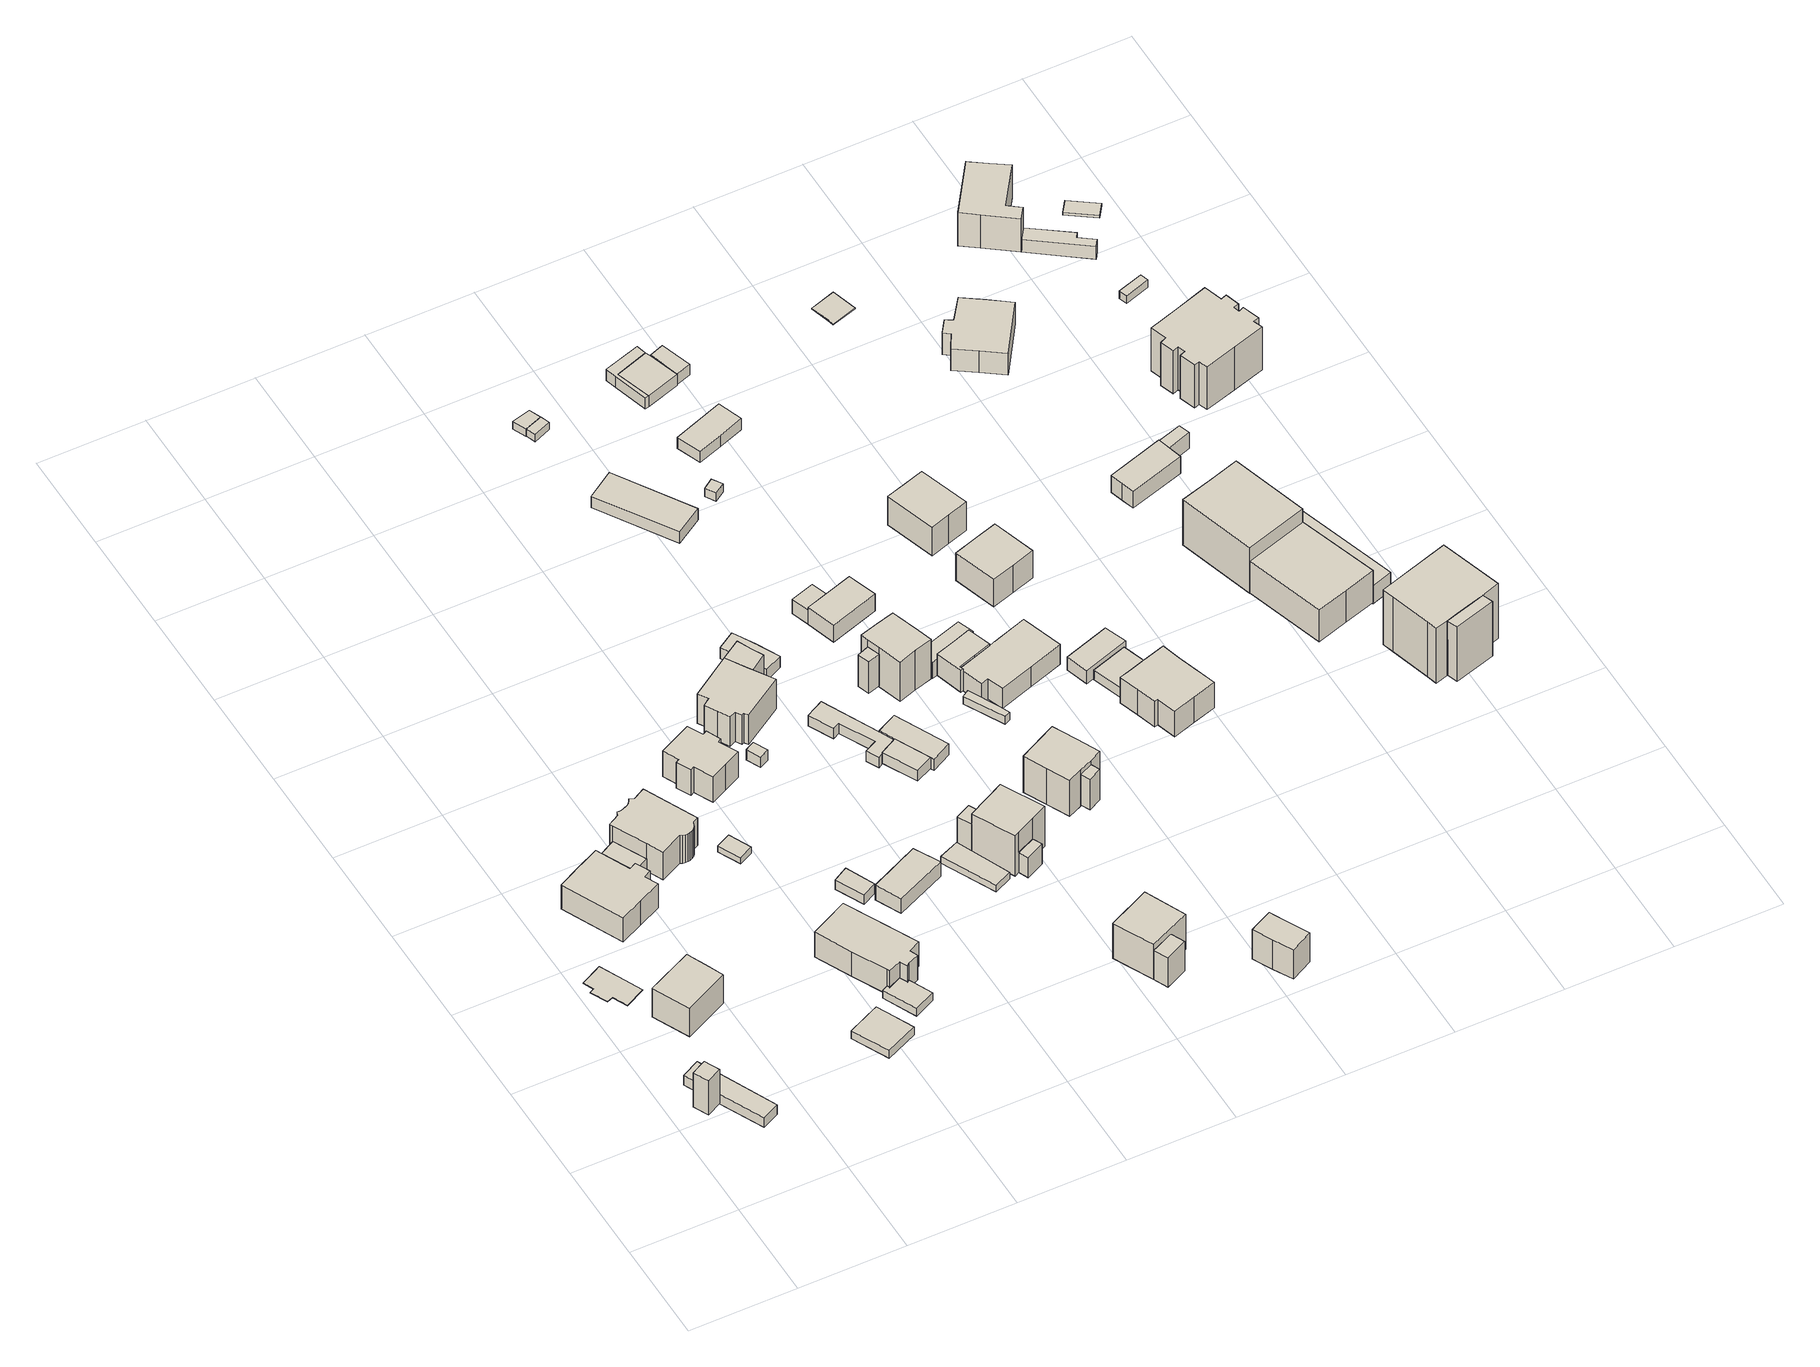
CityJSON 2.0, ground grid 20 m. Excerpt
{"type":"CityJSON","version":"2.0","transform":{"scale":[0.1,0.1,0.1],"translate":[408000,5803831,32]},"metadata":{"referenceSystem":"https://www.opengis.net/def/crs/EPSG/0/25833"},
"CityObjects":{
"building1":{"type":"Building","attributes":{"Gemeindeschluessel":"11000009","BezugspunktDach":"2200","function":"31001_2000","measuredHeight":8.57,"storeysAboveGround":1},"address":[{"country":"Germany","locality":"Berlin","thoroughfareNumber":"1 (6)","thoroughfareName":"Beutenweg"}],"geometry":[{"type":"Solid","lod":"1","boundaries":[[[[0,1,2,3,4]],[[5,6,7,8,9]],[[5,9,4,3]],[[6,5,3,2]],[[7,6,2,1]],[[8,7,1,0]],[[9,8,0,4]]]]}]},
"building2":{"type":"Building","attributes":{"Gemeindeschluessel":"11000009","BezugspunktDach":"2200","function":"31001_2000","measuredHeight":2.19,"storeysAboveGround":1},"address":[{"country":"Germany","locality":"Berlin","thoroughfareNumber":"5 (2)","thoroughfareName":"Beutenweg"}],"geometry":[{"type":"Solid","lod":"1","boundaries":[[[[10,11,12,13,14,15]],[[16,17,18,19,20,21]],[[16,21,15,14]],[[17,16,14,13]],[[18,17,13,12]],[[19,18,12,11]],[[20,19,11,10]],[[21,20,10,15]]]]}]},
"building3":{"type":"Building","attributes":{"Gemeindeschluessel":"11000009","BezugspunktDach":"2200","function":"31001_1010","measuredHeight":0.137,"storeysAboveGround":1},"address":[{"country":"Germany","locality":"Berlin","thoroughfareNumber":"8","thoroughfareName":"Imkerweg"}],"geometry":[{"type":"Solid","lod":"1","boundaries":[[[[22,23,24,25,26,27,28,29]],[[30,31,32,33,34,35,36,37]],[[30,37,29,28]],[[31,30,28,27]],[[32,31,27,26]],[[33,32,26,25]],[[34,33,25,24]],[[35,34,24,23]],[[36,35,23,22]],[[37,36,22,29]]]]}]},
"building4":{"type":"Building","attributes":{"Gemeindeschluessel":"11000009","BezugspunktDach":"2200","function":"31001_1010","measuredHeight":8.34,"storeysAboveGround":2},"address":[{"country":"Germany","locality":"Berlin","thoroughfareNumber":"5","thoroughfareName":"Beutenweg"}],"geometry":[{"type":"Solid","lod":"1","boundaries":[[[[38,39,40,41,42]],[[43,44,45,46,47]],[[43,47,42,41]],[[44,43,41,40]],[[45,44,40,39]],[[46,45,39,38]],[[47,46,38,42]]]]}]},
"building5":{"type":"Building","attributes":{"Gemeindeschluessel":"11000009","BezugspunktDach":"2200","function":"31001_1010","measuredHeight":8.56,"storeysAboveGround":1},"address":[{"country":"Germany","locality":"Berlin","thoroughfareNumber":"10","thoroughfareName":"Imkerweg"}],"geometry":[{"type":"Solid","lod":"1","boundaries":[[[[48,49,50,51,52,53,54,55,56,57]],[[58,59,60,61,62,63,64,65,66,67]],[[58,67,57,56]],[[59,58,56,55]],[[60,59,55,54]],[[61,60,54,53]],[[62,61,53,52]],[[63,62,52,51]],[[64,63,51,50]],[[65,64,50,49]],[[66,65,49,48]],[[67,66,48,57]]]]}]},
"building6":{"type":"Building","attributes":{"Gemeindeschluessel":"11000009","BezugspunktDach":"2200","function":"31001_2463","measuredHeight":3.45,"storeysAboveGround":1},"address":[{"country":"Germany","locality":"Berlin","thoroughfareNumber":"12 (1)","thoroughfareName":"Imkerweg"}],"geometry":[{"type":"Solid","lod":"1","boundaries":[[[[68,69,70,71]],[[72,73,74,75]],[[72,75,71,70]],[[73,72,70,69]],[[74,73,69,68]],[[75,74,68,71]]]]}]},
"building7":{"type":"Building","attributes":{"Gemeindeschluessel":"11000009","BezugspunktDach":"2200","function":"31001_2000","measuredHeight":1.8,"storeysAboveGround":1},"address":[{"country":"Germany","locality":"Berlin","thoroughfareNumber":"7","thoroughfareName":"Beutenweg"}],"geometry":[{"type":"Solid","lod":"1","boundaries":[[[[76,77,78,79]],[[80,81,82,83]],[[80,83,79,78]],[[81,80,78,77]],[[82,81,77,76]],[[83,82,76,79]]]]}]},
"building8":{"type":"Building","attributes":{"Gemeindeschluessel":"11000009","BezugspunktDach":"2200","function":"31001_1010","measuredHeight":6.4,"storeysAboveGround":1},"address":[{"country":"Germany","locality":"Berlin","thoroughfareNumber":"12","thoroughfareName":"Imkerweg"}],"geometry":[{"type":"Solid","lod":"1","boundaries":[[[[84,85,86,87,88,89,90,91,92,93,94,95,96,97,98,99,100,101,102,103,104,105,106,107,108,109]],[[110,111,112,113,114,115,116,117,118,119,120,121,122,123,124,125,126,127,128,129,130,131,132,133,134,135]],[[110,135,109,108]],[[111,110,108,107]],[[112,111,107,106]],[[113,112,106,105]],[[114,113,105,104]],[[115,114,104,103]],[[116,115,103,102]],[[117,116,102,101]],[[118,117,101,100]],[[119,118,100,99]],[[120,119,99,98]],[[121,120,98,97]],[[122,121,97,96]],[[123,122,96,95]],[[124,123,95,94]],[[125,124,94,93]],[[126,125,93,92]],[[127,126,92,91]],[[128,127,91,90]],[[129,128,90,89]],[[130,129,89,88]],[[131,130,88,87]],[[132,131,87,86]],[[133,132,86,85]],[[134,133,85,84]],[[135,134,84,109]]]]}]},
"building9":{"type":"Building","attributes":{"Gemeindeschluessel":"11000009","BezugspunktDach":"2200","function":"31001_2000","measuredHeight":1.79,"storeysAboveGround":1},"address":[{"country":"Germany","locality":"Berlin","thoroughfareNumber":"9 (1)","thoroughfareName":"Beutenweg"}],"geometry":[{"type":"Solid","lod":"1","boundaries":[[[[136,137,138,139,140,141,142,143]],[[144,145,146,147,148,149,150,151]],[[144,151,143,142]],[[145,144,142,141]],[[146,145,141,140]],[[147,146,140,139]],[[148,147,139,138]],[[149,148,138,137]],[[150,149,137,136]],[[151,150,136,143]]]]}]},
"building10":{"type":"Building","attributes":{"Gemeindeschluessel":"11000009","BezugspunktDach":"2200","function":"31001_1010","measuredHeight":6.79,"storeysAboveGround":2},"address":[{"country":"Germany","locality":"Berlin","thoroughfareNumber":"9","thoroughfareName":"Beutenweg"}],"geometry":[{"type":"Solid","lod":"1","boundaries":[[[[152,153,154,155,156,157,158,159,160,161,162,163]],[[164,165,166,167,168,169,170,171,172,173,174,175]],[[164,175,163,162]],[[165,164,162,161]],[[166,165,161,160]],[[167,166,160,159]],[[168,167,159,158]],[[169,168,158,157]],[[170,169,157,156]],[[171,170,156,155]],[[172,171,155,154]],[[173,172,154,153]],[[174,173,153,152]],[[175,174,152,163]]]]}]},
"building11":{"type":"Building","attributes":{"Gemeindeschluessel":"11000009","BezugspunktDach":"2200","function":"31001_2000","measuredHeight":1.43,"storeysAboveGround":1},"address":[{"country":"Germany","locality":"Berlin","thoroughfareNumber":"12 (2)","thoroughfareName":"Imkerweg"}],"geometry":[{"type":"Solid","lod":"1","boundaries":[[[[176,177,178,179]],[[180,181,182,183]],[[180,183,179,178]],[[181,180,178,177]],[[182,181,177,176]],[[183,182,176,179]]]]}]},
"building12":{"type":"Building","attributes":{"Gemeindeschluessel":"11000009","BezugspunktDach":"2200","function":"31001_2000","measuredHeight":2.16,"storeysAboveGround":1},"address":[{"country":"Germany","locality":"Berlin","thoroughfareNumber":"11 (1)","thoroughfareName":"Beutenweg"}],"geometry":[{"type":"Solid","lod":"1","boundaries":[[[[184,185,186,187]],[[188,189,190,191]],[[188,191,187,186]],[[189,188,186,185]],[[190,189,185,184]],[[191,190,184,187]]]]}]},
"building13":{"type":"Building","attributes":{"Gemeindeschluessel":"11000009","BezugspunktDach":"2200","function":"31001_1010","measuredHeight":7.86,"storeysAboveGround":1},"address":[{"country":"Germany","locality":"Berlin","thoroughfareNumber":"14","thoroughfareName":"Imkerweg"}],"geometry":[{"type":"Solid","lod":"1","boundaries":[[[[192,193,194,195,196,197,198,199,200,201,202,203,204,205]],[[206,207,208,209,210,211,212,213,214,215,216,217,218,219]],[[206,219,205,204]],[[207,206,204,203]],[[208,207,203,202]],[[209,208,202,201]],[[210,209,201,200]],[[211,210,200,199]],[[212,211,199,198]],[[213,212,198,197]],[[214,213,197,196]],[[215,214,196,195]],[[216,215,195,194]],[[217,216,194,193]],[[218,217,193,192]],[[219,218,192,205]]]]}]},
"building14":{"type":"Building","attributes":{"Gemeindeschluessel":"11000009","BezugspunktDach":"2200","function":"31001_1010","measuredHeight":3.83,"storeysAboveGround":1},"address":[{"country":"Germany","locality":"Berlin","thoroughfareNumber":"11","thoroughfareName":"Beutenweg"}],"geometry":[{"type":"Solid","lod":"1","boundaries":[[[[220,221,222,223]],[[224,225,226,227]],[[224,227,223,222]],[[225,224,222,221]],[[226,225,221,220]],[[227,226,220,223]]]]}]},
"building15":{"type":"Building","attributes":{"Gemeindeschluessel":"11000009","BezugspunktDach":"2200","function":"31001_2000","measuredHeight":2.45,"storeysAboveGround":1},"address":[{"country":"Germany","locality":"Berlin","thoroughfareNumber":"16 (2)","thoroughfareName":"Imkerweg"}],"geometry":[{"type":"Solid","lod":"1","boundaries":[[[[228,229,230,231]],[[232,233,234,235]],[[232,235,231,230]],[[233,232,230,229]],[[234,233,229,228]],[[235,234,228,231]]]]}]},
"building16":{"type":"Building","attributes":{"Gemeindeschluessel":"11000009","BezugspunktDach":"2200","function":"31001_1010","measuredHeight":8.6,"storeysAboveGround":2},"address":[{"country":"Germany","locality":"Berlin","thoroughfareNumber":"16","thoroughfareName":"Imkerweg"}],"geometry":[{"type":"Solid","lod":"1","boundaries":[[[[236,237,238,239,240,241,242,243,244,245,246,247,248]],[[249,250,251,252,253,254,255,256,257,258,259,260,261]],[[249,261,248,247]],[[250,249,247,246]],[[251,250,246,245]],[[252,251,245,244]],[[253,252,244,243]],[[254,253,243,242]],[[255,254,242,241]],[[256,255,241,240]],[[257,256,240,239]],[[258,257,239,238]],[[259,258,238,237]],[[260,259,237,236]],[[261,260,236,248]]]]}]},
"building17":{"type":"Building","attributes":{"Gemeindeschluessel":"11000009","BezugspunktDach":"2200","function":"31001_2000","measuredHeight":1.46,"storeysAboveGround":1},"address":[{"country":"Germany","locality":"Berlin","thoroughfareNumber":"13 (2)","thoroughfareName":"Beutenweg"}],"geometry":[{"type":"Solid","lod":"1","boundaries":[[[[262,263,264,265]],[[266,267,268,269]],[[266,269,265,264]],[[267,266,264,263]],[[268,267,263,262]],[[269,268,262,265]]]]}]},
"building18":{"type":"Building","attributes":{"Gemeindeschluessel":"11000009","BezugspunktDach":"2200","function":"31001_2000","measuredHeight":8.51,"storeysAboveGround":1},"address":[{"country":"Germany","locality":"Berlin","thoroughfareNumber":"16 (1)","thoroughfareName":"Imkerweg"}],"geometry":[{"type":"Solid","lod":"1","boundaries":[[[[243,270,271,272,245]],[[273,274,275,276,277]],[[273,277,245,272]],[[274,273,272,271]],[[275,274,271,270]],[[276,275,270,243]],[[277,276,243,245]]]]}]},
"building19":{"type":"Building","attributes":{"Gemeindeschluessel":"11000009","function":"31001_1010"},"address":[{"country":"Germany","locality":"Berlin","thoroughfareNumber":"12","thoroughfareName":"Beutenweg"}],"children":["building19-1","building19-2"]},
"building19-1":{"type":"BuildingPart","attributes":{"BezugspunktDach":"2200","measuredHeight":9.37,"storeysAboveGround":2},"parents":["building19"],"geometry":[{"type":"MultiSurface","lod":"1","boundaries":[[[278,279,280,281]],[[282,283,284,285]],[[282,285,281,280]],[[283,282,280,279]],[[286,287,288,284,283,279,278]],[[285,284,278,281]],[[289,284,288,287,286]]]}]},
"building19-2":{"type":"BuildingPart","attributes":{"BezugspunktDach":"2200","measuredHeight":6.86,"storeysAboveGround":2},"parents":["building19"],"geometry":[{"type":"Solid","lod":"1","boundaries":[[[[290,291,287,286]],[[288,292,293,284]],[[292,288,287,291]],[[293,292,291,290]],[[284,293,290,286]],[[288,284,286,287]]]]}]},
"building20":{"type":"Building","attributes":{"Gemeindeschluessel":"11000009","function":"31001_1010"},"address":[{"country":"Germany","locality":"Berlin","thoroughfareNumber":"13","thoroughfareName":"Beutenweg"}],"children":["building20-1","building20-2","building20-3"]},
"building20-1":{"type":"BuildingPart","attributes":{"BezugspunktDach":"2200","measuredHeight":11.12,"storeysAboveGround":2},"parents":["building20"],"geometry":[{"type":"Solid","lod":"1","boundaries":[[[[294,295,296,297,298,299]],[[300,301,302,303,304,305]],[[300,305,299,298],[306,307,308,309]],[[301,300,298,297]],[[302,301,297,296]],[[303,302,296,295],[302,303,310,311]],[[304,303,295,294]],[[305,304,294,299]],[[308,307,306,309]],[[310,303,302,311]]]]}]},
"building20-2":{"type":"BuildingPart","attributes":{"BezugspunktDach":"2200","measuredHeight":4.58,"storeysAboveGround":2},"parents":["building20"],"geometry":[{"type":"Solid","lod":"1","boundaries":[[[[312,313,311,310]],[[302,314,315,303]],[[314,302,311,313]],[[315,314,313,312]],[[303,315,312,310]],[[303,310,311,302]]]]}]},
"building20-3":{"type":"BuildingPart","attributes":{"BezugspunktDach":"2200","measuredHeight":6.92,"storeysAboveGround":2},"parents":["building20"],"geometry":[{"type":"Solid","lod":"1","boundaries":[[[[309,308,316,317]],[[318,307,306,319]],[[318,319,317,316]],[[307,318,316,308]],[[319,306,309,317]],[[307,308,309,306]]]]}]},
"building21":{"type":"Building","attributes":{"Gemeindeschluessel":"11000009","BezugspunktDach":"2200","function":"31001_2000","measuredHeight":2.38,"storeysAboveGround":1},"address":[{"country":"Germany","locality":"Berlin","thoroughfareNumber":"16 (3)","thoroughfareName":"Imkerweg"}],"geometry":[{"type":"Solid","lod":"1","boundaries":[[[[320,321,322,323,324,325,326,327,328,329]],[[330,331,332,333,334,335,336,337,338,339]],[[330,339,329,328]],[[331,330,328,327]],[[332,331,327,326]],[[333,332,326,325]],[[334,333,325,324]],[[335,334,324,323]],[[336,335,323,322]],[[337,336,322,321]],[[338,337,321,320]],[[339,338,320,329]]]]}]},
"building22":{"type":"Building","attributes":{"Gemeindeschluessel":"11000009","BezugspunktDach":"2200","function":"31001_1313","measuredHeight":3.33,"storeysAboveGround":1},"address":[{"country":"Germany","locality":"Berlin","thoroughfareNumber":"18 (1)","thoroughfareName":"Imkerweg"}],"geometry":[{"type":"Solid","lod":"1","boundaries":[[[[340,341,342,343,344]],[[345,346,347,348,349]],[[345,349,344,343]],[[346,345,343,342]],[[347,346,342,341]],[[348,347,341,340]],[[349,348,340,344]]]]}]},
"building23":{"type":"Building","attributes":{"Gemeindeschluessel":"11000009","BezugspunktDach":"2200","function":"31001_2000","measuredHeight":2.82,"storeysAboveGround":1},"address":[{"country":"Germany","locality":"Berlin","thoroughfareNumber":"13 (1)","thoroughfareName":"Beutenweg"}],"geometry":[{"type":"Solid","lod":"1","boundaries":[[[[350,351,352,353]],[[354,355,356,357]],[[354,357,353,352]],[[355,354,352,351]],[[356,355,351,350]],[[357,356,350,353]]]]}]},
"building24":{"type":"Building","attributes":{"Gemeindeschluessel":"11000009","BezugspunktDach":"2200","function":"31001_2000","measuredHeight":2.67,"storeysAboveGround":1},"address":[{"country":"Germany","locality":"Berlin","thoroughfareNumber":"15 (1)","thoroughfareName":"Beutenweg"}],"geometry":[{"type":"Solid","lod":"1","boundaries":[[[[352,351,358,359,360,361]],[[362,363,364,365,366,367]],[[362,367,361,360]],[[363,362,360,359]],[[364,363,359,358]],[[365,364,358,351]],[[366,365,351,352]],[[367,366,352,361]]]]}]},
"building25":{"type":"Building","attributes":{"Gemeindeschluessel":"11000009","BezugspunktDach":"2200","function":"51009_1610","measuredHeight":7.36,"storeysAboveGround":0},"address":[{"country":"Germany","locality":"Berlin"}],"geometry":[{"type":"Solid","lod":"1","boundaries":[[[[368,369,370,371]],[[372,373,374,375]],[[372,375,371,370]],[[373,372,370,369]],[[374,373,369,368]],[[375,374,368,371]]]]}]},
"building26":{"type":"Building","attributes":{"Gemeindeschluessel":"11000009","BezugspunktDach":"2200","function":"31001_2000","measuredHeight":2.62,"storeysAboveGround":1},"address":[{"country":"Germany","locality":"Berlin","thoroughfareNumber":"17","thoroughfareName":"Imkerweg"}],"geometry":[{"type":"Solid","lod":"1","boundaries":[[[[376,377,378,379]],[[380,381,382,383]],[[380,383,379,378]],[[381,380,378,377]],[[382,381,377,376]],[[383,382,376,379]]]]}]},
"building27":{"type":"Building","attributes":{"Gemeindeschluessel":"11000009","BezugspunktDach":"2200","function":"31001_1010","measuredHeight":8.23,"storeysAboveGround":2},"address":[{"country":"Germany","locality":"Berlin","thoroughfareNumber":"14","thoroughfareName":"Beutenweg"}],"geometry":[{"type":"Solid","lod":"1","boundaries":[[[[384,385,386,387,388,389]],[[390,391,392,393,394,395]],[[390,395,389,388]],[[391,390,388,387]],[[392,391,387,386]],[[393,392,386,385]],[[394,393,385,384]],[[395,394,384,389]]]]}]},
"building28":{"type":"Building","attributes":{"Gemeindeschluessel":"11000009","BezugspunktDach":"2200","function":"31001_2000","measuredHeight":1.74,"storeysAboveGround":1},"address":[{"country":"Germany","locality":"Berlin","thoroughfareNumber":"19 (6)","thoroughfareName":"Weiselpfad"}],"geometry":[{"type":"Solid","lod":"1","boundaries":[[[[396,397,398,399]],[[400,401,402,403]],[[400,403,399,398]],[[401,400,398,397]],[[402,401,397,396]],[[403,402,396,399]]]]}]},
"building29":{"type":"Building","attributes":{"Gemeindeschluessel":"11000009","BezugspunktDach":"2200","function":"51009_1610","measuredHeight":1.63,"storeysAboveGround":0},"address":[{"country":"Germany","locality":"Berlin"}],"geometry":[{"type":"Solid","lod":"1","boundaries":[[[[404,405,397,396]],[[406,407,408,409]],[[406,409,396,397]],[[407,406,397,405]],[[408,407,405,404]],[[409,408,404,396]]]]}]},
"building30":{"type":"Building","attributes":{"Gemeindeschluessel":"11000009","BezugspunktDach":"2200","function":"31001_1010","measuredHeight":10.75,"storeysAboveGround":2},"address":[{"country":"Germany","locality":"Berlin","thoroughfareNumber":"12A","thoroughfareName":"Am Seddinsee"}],"geometry":[{"type":"Solid","lod":"1","boundaries":[[[[410,411,412,413,414,415,416,417,418]],[[419,420,421,422,423,424,425,426,427]],[[419,427,418,417]],[[420,419,417,416]],[[421,420,416,415]],[[422,421,415,414]],[[423,422,414,413]],[[424,423,413,412]],[[425,424,412,411]],[[426,425,411,410]],[[427,426,410,418]]]]}]},
"building31":{"type":"Building","attributes":{"Gemeindeschluessel":"11000009","function":"31001_1010"},"address":[{"country":"Germany","locality":"Berlin","thoroughfareNumber":"15","thoroughfareName":"Beutenweg"}],"children":["building31-1","building31-2","building31-3"]},
"building31-1":{"type":"BuildingPart","attributes":{"BezugspunktDach":"2200","measuredHeight":9.7,"storeysAboveGround":2},"parents":["building31"],"geometry":[{"type":"MultiSurface","lod":"1","boundaries":[[[428,429,430,431,432,433,434,435,436]],[[437,438,439,440,441,442,443,444,445]],[[437,445,436,435]],[[446,447,448,437,435,434]],[[449,450,446,438,434,433]],[[440,439,433,432]],[[451,452,441,440,432,431]],[[442,441,452,453,454,451,431,430]],[[443,442,430,429]],[[444,443,429,428]],[[445,444,428,436]],[[438,448,447,446]],[[439,438,446,450,449]],[[452,453,454,453,452,451]]]}]},
"building31-2":{"type":"BuildingPart","attributes":{"BezugspunktDach":"2200","measuredHeight":7.11,"storeysAboveGround":2},"parents":["building31"],"geometry":[{"type":"Solid","lod":"1","boundaries":[[[[455,456,451,454]],[[452,457,458,453]],[[457,452,451,456]],[[458,457,456,455]],[[453,458,455,454]],[[453,454,451,452]]]]}]},
"building31-3":{"type":"BuildingPart","attributes":{"BezugspunktDach":"2200","measuredHeight":3.37,"storeysAboveGround":2},"parents":["building31"],"geometry":[{"type":"MultiSurface","lod":"1","boundaries":[[[450,459,460,447]],[[461,462,439,448]],[[461,448,447,460]],[[462,461,460,459]],[[439,462,459,450]],[[439,450,439,438,448]],[[448,438,446,447]],[[446,438,439,450]]]}]},
"building32":{"type":"Building","attributes":{"Gemeindeschluessel":"11000009","function":"31001_1010"},"address":[{"country":"Germany","locality":"Berlin","thoroughfareNumber":"18","thoroughfareName":"Imkerweg"}],"children":["building32-1","building32-2"]},
"building32-1":{"type":"BuildingPart","attributes":{"BezugspunktDach":"2200","measuredHeight":4.48,"storeysAboveGround":1},"parents":["building32"],"geometry":[{"type":"Solid","lod":"1","boundaries":[[[[463,464,465,466]],[[467,468,469,470]],[[467,470,466,465],[471,472,473,470]],[[468,467,465,464]],[[469,468,464,463]],[[470,469,463,466]],[[472,471,470,473]]]]}]},
"building32-2":{"type":"BuildingPart","attributes":{"BezugspunktDach":"2200","measuredHeight":3.24,"storeysAboveGround":1},"parents":["building32"],"geometry":[{"type":"Solid","lod":"1","boundaries":[[[[473,472,474,475]],[[476,471,470,477]],[[476,477,475,474]],[[471,476,474,472]],[[477,470,473,475]],[[470,471,472,473]]]]}]},
"building33":{"type":"Building","attributes":{"Gemeindeschluessel":"11000009","BezugspunktDach":"2200","function":"31001_2000","measuredHeight":1.79,"storeysAboveGround":1},"address":[{"country":"Germany","locality":"Berlin","thoroughfareNumber":"15 (2)","thoroughfareName":"Beutenweg"}],"geometry":[{"type":"Solid","lod":"1","boundaries":[[[[478,479,480,481,482]],[[483,484,485,486,487]],[[483,487,482,481]],[[484,483,481,480]],[[485,484,480,479]],[[486,485,479,478]],[[487,486,478,482]]]]}]},
"building34":{"type":"Building","attributes":{"Gemeindeschluessel":"11000009","BezugspunktDach":"2200","function":"31001_2000","measuredHeight":3.81,"storeysAboveGround":1},"address":[{"country":"Germany","locality":"Berlin","thoroughfareNumber":"12A (1)","thoroughfareName":"Am Seddinsee"}],"geometry":[{"type":"Solid","lod":"1","boundaries":[[[[488,489,490,491,492,493,494]],[[495,496,497,498,499,500,501]],[[495,501,494,493]],[[496,495,493,492]],[[497,496,492,491]],[[498,497,491,490]],[[499,498,490,489]],[[500,499,489,488]],[[501,500,488,494]]]]}]},
"building35":{"type":"Building","attributes":{"Gemeindeschluessel":"11000009","BezugspunktDach":"2200","function":"31001_2000","measuredHeight":1.87,"storeysAboveGround":1},"address":[{"country":"Germany","locality":"Berlin","thoroughfareNumber":"908 (1)","thoroughfareName":"Am Seddinsee"}],"geometry":[{"type":"Solid","lod":"1","boundaries":[[[[502,503,504,505]],[[506,507,508,509]],[[506,509,505,504]],[[507,506,504,503]],[[508,507,503,502]],[[509,508,502,505]]]]}]},
"building36":{"type":"Building","attributes":{"Gemeindeschluessel":"11000009","function":"31001_1010"},"address":[{"country":"Germany","locality":"Berlin","thoroughfareNumber":"14","thoroughfareName":"Am Seddinsee"}],"children":["building36-1","building36-2"]},
"building36-1":{"type":"BuildingPart","attributes":{"BezugspunktDach":"2200","measuredHeight":5.48,"storeysAboveGround":1},"parents":["building36"],"geometry":[{"type":"MultiSurface","lod":"1","boundaries":[[[510,511,512,513,514,515,516,517,518,519]],[[520,521,522,523,524,525,526,527,528,529]],[[522,521,517,516]],[[523,522,516,515]],[[524,523,515,514]],[[525,524,514,513]],[[526,525,513,512]],[[527,526,512,511]],[[528,527,511,510]],[[520,530,531,518]],[[519,531,530,529]],[[529,528,510,519]]]}]},
"building36-2":{"type":"BuildingPart","attributes":{"BezugspunktDach":"2200","measuredHeight":5.58,"storeysAboveGround":1},"parents":["building36"],"geometry":[{"type":"MultiSurface","lod":"1","boundaries":[[[532,533,534,535,536,537,538,539]],[[540,497,520,530,529,528,541,498]],[[540,498,539,538]],[[497,540,538,537]],[[520,497,537,536]],[[531,518,536,535]],[[519,531,530,535,534]],[[510,519,534,533]],[[541,528,533,532]],[[498,541,532,539]],[[530,520,518,531]],[[529,530,531,519]],[[528,529,519,510]]]}]},
"building37":{"type":"Building","attributes":{"Gemeindeschluessel":"11000009","BezugspunktDach":"2200","function":"31001_1010","measuredHeight":3.13,"storeysAboveGround":1},"address":[{"country":"Germany","locality":"Berlin","thoroughfareNumber":"19","thoroughfareName":"Imkerweg"}],"geometry":[{"type":"Solid","lod":"1","boundaries":[[[[542,543,544,545,546]],[[547,548,549,550,551]],[[547,551,546,545]],[[548,547,545,544]],[[549,548,544,543]],[[550,549,543,542]],[[551,550,542,546]]]]}]},
"building38":{"type":"Building","attributes":{"Gemeindeschluessel":"11000009","BezugspunktDach":"2200","function":"51009_1610","measuredHeight":2.58,"storeysAboveGround":0},"address":[{"country":"Germany","locality":"Berlin"}],"geometry":[{"type":"Solid","lod":"1","boundaries":[[[[552,553,554,555,556,557,558]],[[559,560,561,562,563,564,565]],[[559,565,558,557]],[[560,559,557,556]],[[561,560,556,555]],[[562,561,555,554]],[[563,562,554,553]],[[564,563,553,552]],[[565,564,552,558]]]]}]},
"building39":{"type":"Building","attributes":{"Gemeindeschluessel":"11000009","BezugspunktDach":"2200","function":"31001_1010","measuredHeight":2.44,"storeysAboveGround":1},"address":[{"country":"Germany","locality":"Berlin","thoroughfareNumber":"908","thoroughfareName":"Am Seddinsee"}],"geometry":[{"type":"Solid","lod":"1","boundaries":[[[[554,566,567,556,555]],[[568,569,570,571,572]],[[568,572,555,556]],[[569,568,556,567]],[[570,569,567,566]],[[571,570,566,554]],[[572,571,554,555]]]]}]},
"building40":{"type":"Building","attributes":{"Gemeindeschluessel":"11000009","BezugspunktDach":"2200","function":"51009_1610","measuredHeight":2.47,"storeysAboveGround":0},"address":[{"country":"Germany","locality":"Berlin"}],"geometry":[{"type":"Solid","lod":"1","boundaries":[[[[573,574,575,576]],[[577,578,579,580]],[[577,580,576,575]],[[578,577,575,574]],[[579,578,574,573]],[[580,579,573,576]]]]}]},
"building41":{"type":"Building","attributes":{"Gemeindeschluessel":"11000009","BezugspunktDach":"2200","function":"31001_2000","measuredHeight":2.95,"storeysAboveGround":1},"address":[{"country":"Germany","locality":"Berlin","thoroughfareNumber":"14 (1)","thoroughfareName":"Am Seddinsee"}],"geometry":[{"type":"Solid","lod":"1","boundaries":[[[[581,582,583,584]],[[585,586,587,588]],[[585,588,584,583]],[[586,585,583,582]],[[587,586,582,581]],[[588,587,581,584]]]]}]},
"building42":{"type":"Building","attributes":{"Gemeindeschluessel":"11000009","BezugspunktDach":"2200","function":"31001_2463","measuredHeight":2.25,"storeysAboveGround":1},"address":[{"country":"Germany","locality":"Berlin","thoroughfareNumber":"16 (1)","thoroughfareName":"Am Seddinsee"}],"geometry":[{"type":"Solid","lod":"1","boundaries":[[[[589,590,591,592]],[[593,594,595,596]],[[593,596,592,591]],[[594,593,591,590]],[[595,594,590,589]],[[596,595,589,592]]]]}]},
"building43":{"type":"Building","attributes":{"Gemeindeschluessel":"11000009","BezugspunktDach":"2200","function":"31001_1010","measuredHeight":8.04,"storeysAboveGround":1},"address":[{"country":"Germany","locality":"Berlin","thoroughfareNumber":"16","thoroughfareName":"Am Seddinsee"}],"geometry":[{"type":"Solid","lod":"1","boundaries":[[[[597,598,599,600,601,602,603,604,605,606,607,608]],[[609,610,611,612,613,614,615,616,617,618,619,620]],[[609,620,608,607]],[[610,609,607,606]],[[611,610,606,605]],[[612,611,605,604]],[[613,612,604,603]],[[614,613,603,602]],[[615,614,602,601]],[[616,615,601,600]],[[617,616,600,599]],[[618,617,599,598]],[[619,618,598,597]],[[620,619,597,608]]]]}]},
"building44":{"type":"Building","attributes":{"Gemeindeschluessel":"11000009","BezugspunktDach":"2200","function":"31001_1010","measuredHeight":8.14,"storeysAboveGround":1},"address":[{"country":"Germany","locality":"Berlin","thoroughfareNumber":"12","thoroughfareName":"Am Seddinsee"}],"geometry":[{"type":"Solid","lod":"1","boundaries":[[[[621,622,623,624,625,626]],[[627,628,629,630,631,632]],[[627,632,626,625]],[[628,627,625,624]],[[629,628,624,623]],[[630,629,623,622]],[[631,630,622,621]],[[632,631,621,626]]]]}]},
"building45":{"type":"Building","attributes":{"Gemeindeschluessel":"11000009","BezugspunktDach":"2200","function":"31001_1010","measuredHeight":7.51,"storeysAboveGround":1},"address":[{"country":"Germany","locality":"Berlin","thoroughfareNumber":"10","thoroughfareName":"Am Seddinsee"}],"geometry":[{"type":"Solid","lod":"1","boundaries":[[[[633,634,635,636,637,638]],[[639,640,641,642,643,644]],[[639,644,638,637]],[[640,639,637,636]],[[641,640,636,635]],[[642,641,635,634]],[[643,642,634,633]],[[644,643,633,638]]]]}]},
"building46":{"type":"Building","attributes":{"Gemeindeschluessel":"11000009","BezugspunktDach":"2200","function":"31001_2520","measuredHeight":0.157,"storeysAboveGround":1},"address":[{"country":"Germany","locality":"Berlin","thoroughfareNumber":"23 (4)","thoroughfareName":"Imkerweg"}],"geometry":[{"type":"Solid","lod":"1","boundaries":[[[[645,646,647,648,649]],[[650,651,652,653,654]],[[650,654,649,648]],[[651,650,648,647]],[[652,651,647,646]],[[653,652,646,645]],[[654,653,645,649]]]]}]},
"building47":{"type":"Building","attributes":{"Gemeindeschluessel":"11000009","BezugspunktDach":"2200","function":"31001_1010","measuredHeight":11.31,"storeysAboveGround":3},"address":[{"country":"Germany","locality":"Berlin","thoroughfareNumber":"13","thoroughfareName":"Am Seddinsee"}],"geometry":[{"type":"Solid","lod":"1","boundaries":[[[[655,656,657,658,659]],[[660,661,662,663,664]],[[660,664,659,658]],[[661,660,658,657]],[[662,661,657,656]],[[663,662,656,655]],[[664,663,655,659]]]]}]},
"building48":{"type":"Building","attributes":{"Gemeindeschluessel":"11000009","BezugspunktDach":"2200","function":"31001_1010","measuredHeight":8.61,"storeysAboveGround":2},"address":[{"country":"Germany","locality":"Berlin","thoroughfareNumber":"15","thoroughfareName":"Am Seddinsee"}],"geometry":[{"type":"Solid","lod":"1","boundaries":[[[[665,666,667,668,669,670]],[[671,672,673,674,675,676]],[[671,676,670,669]],[[672,671,669,668]],[[673,672,668,667]],[[674,673,667,666]],[[675,674,666,665]],[[676,675,665,670]]]]}]},
"building49":{"type":"Building","attributes":{"Gemeindeschluessel":"11000009","function":"31001_2000"},"address":[{"country":"Germany","locality":"Berlin","thoroughfareNumber":"11A","thoroughfareName":"Am Seddinsee"}],"children":["building49-1","building49-2"]},
"building49-1":{"type":"BuildingPart","attributes":{"BezugspunktDach":"2200","measuredHeight":4.18,"storeysAboveGround":1},"parents":["building49"],"geometry":[{"type":"MultiSurface","lod":"1","boundaries":[[[677,678,679,680,681]],[[682,683,684,685,686]],[[682,686,681,680]],[[683,682,687,688,689,680,679]],[[684,683,679,678]],[[685,684,678,677]],[[686,685,677,681]],[[689,688,687,682]]]}]},
"building49-2":{"type":"BuildingPart","attributes":{"BezugspunktDach":"2200","measuredHeight":3.7,"storeysAboveGround":1},"parents":["building49"],"geometry":[{"type":"Solid","lod":"1","boundaries":[[[[688,690,691,689]],[[692,693,687,682]],[[692,682,689,691]],[[693,692,691,690]],[[687,693,690,688]],[[682,687,688,689]]]]}]},
"building50":{"type":"Building","attributes":{"Gemeindeschluessel":"11000009","BezugspunktDach":"2200","function":"31001_1010","measuredHeight":7.25,"storeysAboveGround":1},"address":[{"country":"Germany","locality":"Berlin","thoroughfareNumber":"22","thoroughfareName":"Imkerweg"}],"geometry":[{"type":"Solid","lod":"1","boundaries":[[[[694,695,696,697,698,699,700,701,702,703]],[[704,705,706,707,708,709,710,711,712,713]],[[704,713,703,702]],[[705,704,702,701]],[[706,705,701,700]],[[707,706,700,699]],[[708,707,699,698]],[[709,708,698,697]],[[710,709,697,696]],[[711,710,696,695]],[[712,711,695,694]],[[713,712,694,703]]]]}]},
"building51":{"type":"Building","attributes":{"Gemeindeschluessel":"11000009","function":"31001_1010"},"address":[{"country":"Germany","locality":"Berlin","thoroughfareNumber":"17","thoroughfareName":"Am Seddinsee"}],"children":["building51-1","building51-2"]},
"building51-1":{"type":"BuildingPart","attributes":{"BezugspunktDach":"2200","measuredHeight":14.12,"storeysAboveGround":2},"parents":["building51"],"geometry":[{"type":"MultiSurface","lod":"1","boundaries":[[[714,715,716,717,718,719,720,721,722]],[[723,724,725,726,727,728,729,730,731]],[[723,731,722,721]],[[724,723,721,720]],[[725,724,720,719]],[[726,725,732,733]],[[727,726,718,733,734,717]],[[728,727,717,716]],[[729,728,716,715]],[[730,729,715,714]],[[731,730,714,722]],[[733,732,719,718]],[[735,717,734,733,718]]]}]},
"building51-2":{"type":"BuildingPart","attributes":{"BezugspunktDach":"2200","measuredHeight":13.98,"storeysAboveGround":2},"parents":["building51"],"geometry":[{"type":"MultiSurface","lod":"1","boundaries":[[[736,737,719,717]],[[732,738,739,734]],[[738,732,719,737]],[[739,738,737,736]],[[734,739,736,717]],[[732,733,718,719]],[[734,717,718,733]]]}]},
"building52":{"type":"Building","attributes":{"Gemeindeschluessel":"11000009","BezugspunktDach":"2200","function":"31001_1010","measuredHeight":4.2,"storeysAboveGround":1},"address":[{"country":"Germany","locality":"Berlin","thoroughfareNumber":"13 (1)","thoroughfareName":"Am Seddinsee"}],"geometry":[{"type":"Solid","lod":"1","boundaries":[[[[740,741,742,743,744,745,746,747,748]],[[749,750,751,752,753,754,755,756,757]],[[749,757,748,747]],[[750,749,747,746]],[[751,750,746,745]],[[752,751,745,744]],[[753,752,744,743]],[[754,753,743,742]],[[755,754,742,741]],[[756,755,741,740]],[[757,756,740,748]]]]}]},
"building53":{"type":"Building","attributes":{"Gemeindeschluessel":"11000009","BezugspunktDach":"2200","function":"31001_1010","measuredHeight":9.04,"storeysAboveGround":2},"address":[{"country":"Germany","locality":"Berlin","thoroughfareNumber":"24","thoroughfareName":"Imkerweg"}],"geometry":[{"type":"Solid","lod":"1","boundaries":[[[[758,759,760,761,762,763,764,765]],[[766,767,768,769,770,771,772,773]],[[766,773,765,764]],[[767,766,764,763]],[[768,767,763,762]],[[769,768,762,761]],[[770,769,761,760]],[[771,770,760,759]],[[772,771,759,758]],[[773,772,758,765]]]]}]},
"building54":{"type":"Building","attributes":{"Gemeindeschluessel":"11000009","BezugspunktDach":"2200","function":"31001_1010","measuredHeight":11.66,"storeysAboveGround":3},"address":[{"country":"Germany","locality":"Berlin","thoroughfareNumber":"9","thoroughfareName":"Am Seddinsee"}],"geometry":[{"type":"Solid","lod":"1","boundaries":[[[[774,775,776,777,778,779,780,781,782,783,784,785,786,787,788,789,790,791,792,793,794,795]],[[796,797,798,799,800,801,802,803,804,805,806,807,808,809,810,811,812,813,814,815,816,817]],[[796,817,795,794]],[[797,796,794,793]],[[798,797,793,792]],[[799,798,792,791]],[[800,799,791,790]],[[801,800,790,789]],[[802,801,789,788]],[[803,802,788,787]],[[804,803,787,786]],[[805,804,786,785]],[[806,805,785,784]],[[807,806,784,783]],[[808,807,783,782]],[[809,808,782,781]],[[810,809,781,780]],[[811,810,780,779]],[[812,811,779,778]],[[813,812,778,777]],[[814,813,777,776]],[[815,814,776,775]],[[816,815,775,774]],[[817,816,774,795]]]]}]},
"building55":{"type":"Building","attributes":{"Gemeindeschluessel":"11000009","BezugspunktDach":"2200","function":"31001_2000","measuredHeight":2.96,"storeysAboveGround":1},"address":[{"country":"Germany","locality":"Berlin","thoroughfareNumber":"24 (1)","thoroughfareName":"Imkerweg"}],"geometry":[{"type":"Solid","lod":"1","boundaries":[[[[818,819,820,821,822,823]],[[770,824,825,826,827,771]],[[770,771,823,822]],[[824,770,822,821]],[[825,824,821,820]],[[826,825,820,819]],[[827,826,819,818]],[[771,827,818,823]]]]}]},
"building56":{"type":"Building","attributes":{"Gemeindeschluessel":"11000009","BezugspunktDach":"2200","function":"31001_2000","measuredHeight":1.89,"storeysAboveGround":1},"address":[{"country":"Germany","locality":"Berlin","thoroughfareNumber":"22 (1)","thoroughfareName":"Imkerweg"}],"geometry":[{"type":"Solid","lod":"1","boundaries":[[[[828,829,830,831]],[[832,833,834,835]],[[832,835,831,830]],[[833,832,830,829]],[[834,833,829,828]],[[835,834,828,831]]]]}]},
"building57":{"type":"Building","attributes":{"Gemeindeschluessel":"11000009","BezugspunktDach":"2200","function":"31001_2000","measuredHeight":0.566,"storeysAboveGround":1},"address":[{"country":"Germany","locality":"Berlin","thoroughfareNumber":"24 (2)","thoroughfareName":"Imkerweg"}],"geometry":[{"type":"Solid","lod":"1","boundaries":[[[[836,837,838,839]],[[840,841,842,843]],[[840,843,839,838]],[[841,840,838,837]],[[842,841,837,836]],[[843,842,836,839]]]]}]}
},
"vertices":[
[43,181,118],[71,195,118],[64,209,118],[58,223,118],[30,209,118],[58,223,39],[64,209,39],[71,195,39],[43,181,39],[30,209,39],
[58,223,60],[71,195,60],[109,115,60],[141,131,60],[74,277,60],[40,260,60],[74,277,38],[141,131,38],[109,115,38],[71,195,38],[58,223,38],[40,260,38],
[17,521,33],[9,517,33],[24,486,33],[35,490,33],[48,463,33],[86,482,33],[49,561,33],[9,541,33],[49,561,32],[86,482,32],[48,463,32],[35,490,32],[24,486,32],[9,517,32],[17,521,32],[9,541,32],
[100,350,104],[183,390,104],[168,424,104],[153,458,104],[68,418,104],[153,458,38],[168,424,38],[183,390,38],[100,350,38],[68,418,38],
[111,595,84],[154,615,84],[197,635,84],[185,659,84],[199,666,84],[186,693,84],[173,686,84],[144,748,84],[101,728,84],[59,707,84],[101,728,28],[144,748,28],[173,686,28],[186,693,28],[199,666,28],[185,659,28],[197,635,28],[154,615,28],[111,595,28],[59,707,28],
[191,702,55],[220,717,55],[191,777,55],[162,762,55],[191,777,28],[220,717,28],[191,702,28],[162,762,28],
[359,155,56],[419,182,56],[387,251,56],[326,223,56],[387,251,38],[419,182,38],[359,155,38],[326,223,38],
[191,777,91],[220,717,91],[234,687,91],[275,707,91],[279,705,91],[284,704,91],[289,704,91],[293,705,91],[298,707,91],[302,710,91],[305,714,91],[307,718,91],[308,723,91],[319,728,91],[273,826,91],[250,814,91],[242,818,91],[239,813,91],[236,809,91],[232,806,91],[227,804,91],[222,802,91],[217,801,91],[212,801,91],[209,794,91],[188,783,91],[209,794,27],[212,801,27],[217,801,27],[222,802,27],[227,804,27],[232,806,27],[236,809,27],[239,813,27],[242,818,27],[250,814,27],[273,826,27],[319,728,27],[308,723,27],[307,718,27],[305,714,27],[302,710,27],[298,707,27],[293,705,27],[289,704,27],[284,704,27],[279,705,27],[275,707,27],[234,687,27],[220,717,27],[191,777,27],[188,783,27],
[443,217,55],[482,236,55],[462,279,55],[458,276,55],[451,290,55],[427,279,55],[425,284,55],[414,279,55],[425,284,37],[427,279,37],[451,290,37],[458,276,37],[462,279,37],[482,236,37],[443,217,37],[414,279,37],
[394,346,93],[425,284,93],[427,279,93],[451,290,93],[458,276,93],[462,279,93],[483,289,93],[477,303,93],[499,314,93],[466,381,93],[433,448,93],[362,413,93],[433,448,36],[466,381,36],[499,314,36],[477,303,36],[483,289,36],[462,279,36],[458,276,36],[451,290,36],[427,279,36],[425,284,36],[394,346,36],[362,413,36],
[358,654,47],[384,667,47],[365,708,47],[338,695,47],[365,708,33],[384,667,33],[358,654,33],[338,695,33],
[489,479,56],[515,493,56],[491,546,56],[464,531,56],[491,546,34],[515,493,34],[489,479,34],[464,531,34],
[357,861,86],[350,857,86],[363,831,86],[370,835,86],[387,801,86],[418,816,86],[449,831,86],[431,866,86],[438,869,86],[426,896,86],[418,892,86],[404,920,86],[373,905,86],[343,890,86],[373,905,27],[404,920,27],[418,892,27],[426,896,27],[438,869,27],[431,866,27],[449,831,27],[418,816,27],[387,801,27],[370,835,27],[363,831,27],[350,857,27],[357,861,27],[343,890,27],
[531,432,69],[626,475,69],[601,522,69],[509,479,69],[601,522,35],[626,475,35],[531,432,35],[509,479,35],
[490,831,53],[508,840,53],[495,866,53],[478,857,53],[495,866,29],[508,840,29],[490,831,29],[478,857,29],
[459,919,94],[471,898,94],[483,904,94],[490,893,94],[494,895,94],[499,888,94],[576,937,94],[553,973,94],[550,978,94],[525,1019,94],[449,969,94],[460,951,94],[446,941,94],[460,951,26],[449,969,26],[525,1019,26],[550,978,26],[553,973,26],[576,937,26],[499,888,26],[494,895,26],[490,893,26],[483,904,26],[471,898,26],[459,919,26],[446,941,26],
[688,402,50],[721,417,50],[678,517,50],[640,501,50],[678,517,35],[721,417,35],[688,402,35],[640,501,35],
[584,994,94],[572,1018,94],[561,1042,94],[561,1042,27],[572,1018,27],[584,994,27],[553,973,27],[525,1019,27],
[817,109,117],[894,144,117],[860,219,117],[782,182,117],[860,219,36],[894,144,36],[817,109,36],[782,182,36],[817,109,104],[858,128,104],[858,128,36],[817,109,78],
[829,83,104],[870,102,104],[870,102,36],[829,83,36],
[732,419,127],[741,424,127],[775,440,127],[805,455,127],[766,532,127],[694,496,127],[766,532,34],[805,455,34],[775,440,34],[741,424,34],[732,419,34],[694,496,34],[694,496,35],[721,510,35],[721,510,104],[694,496,104],[741,424,80],[775,440,80],
[749,406,80],[783,423,80],[783,423,34],[749,406,34],
[709,534,104],[681,521,104],[709,534,35],[681,521,35],
[623,831,54],[636,837,54],[668,773,54],[645,762,54],[657,739,54],[665,744,54],[697,761,54],[684,789,54],[634,893,54],[601,876,54],[634,893,30],[684,789,30],[697,761,30],[665,744,30],[657,739,30],[645,762,30],[668,773,30],[636,837,30],[623,831,30],[601,876,30],
[592,999,52],[625,1015,52],[604,1057,52],[582,1098,52],[550,1078,52],[582,1098,26],[604,1057,26],[625,1015,26],[592,999,26],[550,1078,26],
[696,682,57],[728,697,57],[697,761,57],[665,744,57],[697,761,32],[728,697,32],[696,682,32],[665,744,32],
[731,691,57],[768,710,57],[721,808,57],[684,789,57],[721,808,31],[768,710,31],[731,691,31],[728,697,31],[697,761,31],[684,789,31],
[720,892,104],[743,899,104],[735,922,104],[713,914,104],[735,922,31],[743,899,31],[720,892,31],[713,914,31],
[618,1341,45],[669,1373,45],[582,1512,45],[531,1479,45],[582,1512,19],[669,1373,19],[618,1341,19],[531,1479,19],
[996,38,104],[1015,3,104],[1056,24,104],[1038,59,104],[1020,95,104],[978,74,104],[1020,95,36],[1038,59,36],[1056,24,36],[1015,3,36],[996,38,36],[978,74,36],
[520,1678,25],[553,1690,25],[544,1712,25],[509,1703,25],[544,1712,7],[553,1690,7],[520,1678,7],[509,1703,7],
[527,1660,25],[560,1673,25],[553,1690,8],[560,1673,8],[527,1660,8],[520,1678,8],
[735,922,120],[743,899,120],[757,854,120],[791,865,120],[825,875,120],[816,904,120],[799,956,120],[765,947,120],[731,937,120],[765,947,29],[799,956,29],[816,904,29],[825,875,29],[791,865,29],[757,854,29],[743,899,29],[735,922,29],[731,937,29],
[854,538,115],[874,497,115],[900,509,115],[925,520,115],[947,531,115],[927,573,115],[926,575,115],[906,616,115],[834,580,115],[906,616,31],[926,575,31],[927,573,31],[947,531,31],[925,520,31],[900,509,31],[874,497,31],[854,538,31],[834,580,31],[926,575,65],[912,604,65],[912,604,31],[927,573,52],[927,573,65],[925,520,105],[925,520,34],[900,509,34],[900,509,105],
[908,492,105],[932,504,105],[932,504,34],[908,492,34],
[943,581,65],[928,612,65],[928,612,31],[943,581,31],
[726,1021,68],[818,1051,68],[800,1105,68],[709,1076,68],[800,1105,29],[818,1051,29],[726,1021,29],[709,1076,29],[753,1090,29],[753,1090,62],[709,1076,62],
[742,1123,62],[698,1109,62],[742,1123,29],[698,1109,29],
[881,728,48],[892,733,48],[884,751,48],[856,808,48],[843,800,48],[856,808,30],[884,751,30],[892,733,30],[881,728,30],[843,800,30],
[825,875,68],[827,873,68],[837,876,68],[907,899,68],[917,902,68],[906,933,68],[816,904,68],[906,933,30],[917,902,30],[907,899,30],[837,876,30],[827,873,30],[825,875,30],[816,904,30],
[716,1399,34],[736,1412,34],[724,1430,34],[705,1417,34],[724,1430,15],[736,1412,15],[716,1399,15],[705,1417,15],
[857,826,76],[869,786,76],[883,791,76],[894,761,76],[958,782,76],[1022,804,76],[997,881,76],[932,859,76],[921,855,76],[855,833,76],[921,855,30],[932,859,30],[997,881,30],[1022,804,30],[958,782,30],[894,761,30],[883,791,30],[869,786,30],[857,826,30],[855,833,30],[888,844,30],[888,844,76],
[852,825,80],[857,826,80],[855,833,80],[888,844,80],[921,855,80],[907,899,80],[875,888,80],[837,876,80],[875,888,30],[852,825,30],
[735,1488,40],[781,1504,40],[828,1521,40],[812,1567,40],[718,1533,40],[812,1567,14],[828,1521,14],[781,1504,14],[735,1488,14],[718,1533,14],
[698,1705,34],[717,1640,34],[724,1641,34],[703,1707,34],[765,1728,34],[760,1747,34],[692,1726,34],[760,1747,8],[765,1728,8],[703,1707,8],[724,1641,8],[717,1640,8],[698,1705,8],[692,1726,8],
[787,1661,34],[769,1718,34],[765,1728,9],[769,1718,9],[787,1661,9],[724,1641,9],[703,1707,9],
[787,1661,36],[815,1670,36],[796,1728,36],[769,1718,36],[796,1728,11],[815,1670,11],[787,1661,11],[769,1718,11],
[1039,745,60],[1126,774,60],[1111,815,60],[1026,787,60],[1111,815,30],[1126,774,30],[1039,745,30],[1026,787,30],
[1072,690,53],[1139,712,53],[1120,769,53],[1053,747,53],[1120,769,31],[1139,712,31],[1072,690,31],[1053,747,31],
[1077,644,91],[1088,607,91],[1095,609,91],[1106,572,91],[1149,586,91],[1193,599,91],[1181,635,91],[1169,673,91],[1159,709,91],[1116,696,91],[1085,686,91],[1065,681,91],[1085,686,32],[1116,696,32],[1159,709,32],[1169,673,32],[1181,635,32],[1193,599,32],[1149,586,32],[1106,572,32],[1095,609,32],[1088,607,32],[1077,644,32],[1065,681,32],
[990,969,91],[1033,982,91],[1076,996,91],[1051,1077,91],[1008,1064,91],[965,1050,91],[1008,1064,28],[1051,1077,28],[1076,996,28],[1033,982,28],[990,969,28],[965,1050,28],
[957,1115,95],[994,1127,95],[1032,1139,95],[1002,1233,95],[964,1221,95],[927,1210,95],[964,1221,29],[1002,1233,29],[1032,1139,29],[994,1127,29],[957,1115,29],[927,1210,29],
[1062,1660,25],[1065,1648,25],[1113,1663,25],[1099,1711,25],[1051,1696,25],[1099,1711,23],[1113,1663,23],[1065,1648,23],[1062,1660,23],[1051,1696,23],
[1368,803,129],[1484,839,129],[1441,984,129],[1383,966,129],[1325,949,129],[1383,966,24],[1441,984,24],[1484,839,24],[1368,803,24],[1325,949,24],
[1414,654,99],[1473,672,99],[1532,690,99],[1484,839,99],[1426,821,99],[1368,803,99],[1426,821,25],[1484,839,25],[1532,690,25],[1473,672,25],[1414,654,25],[1368,803,25],
[1287,1084,62],[1294,1060,62],[1398,1092,62],[1385,1141,62],[1280,1108,62],[1385,1141,23],[1398,1092,23],[1294,1060,23],[1287,1084,23],[1280,1108,23],[1391,1119,23],[1391,1119,60],[1385,1141,60],
[1437,1134,60],[1430,1155,60],[1430,1155,23],[1437,1134,23],
[1219,1441,76],[1258,1414,76],[1322,1509,76],[1284,1536,76],[1246,1562,76],[1216,1521,76],[1203,1529,76],[1186,1505,76],[1198,1496,76],[1181,1467,76],[1198,1496,26],[1186,1505,26],[1203,1529,26],[1216,1521,26],[1246,1562,26],[1284,1536,26],[1322,1509,26],[1258,1414,26],[1219,1441,26],[1181,1467,26],
[1508,577,153],[1530,501,153],[1535,482,153],[1559,489,153],[1603,502,153],[1636,512,153],[1670,523,153],[1634,640,153],[1501,599,153],[1634,640,26],[1670,523,26],[1636,512,26],[1603,502,26],[1559,489,26],[1535,482,26],[1530,501,26],[1508,577,26],[1501,599,26],[1636,512,27],[1603,502,27],[1559,489,27],[1581,496,153],
[1566,469,153],[1643,492,153],[1643,492,27],[1566,469,27],
[1443,975,63],[1484,839,63],[1529,699,63],[1532,690,63],[1571,703,63],[1569,711,63],[1482,987,63],[1479,995,63],[1441,984,63],[1479,995,22],[1482,987,22],[1569,711,22],[1571,703,22],[1532,690,22],[1529,699,22],[1484,839,22],[1443,975,22],[1441,984,22],
[1356,1688,98],[1409,1649,98],[1424,1670,98],[1401,1687,98],[1453,1762,98],[1422,1783,98],[1391,1804,98],[1326,1710,98],[1391,1804,21],[1422,1783,21],[1453,1762,21],[1401,1687,21],[1424,1670,21],[1409,1649,21],[1356,1688,21],[1326,1710,21],
[1474,1257,118],[1485,1261,118],[1490,1247,118],[1479,1243,118],[1489,1213,118],[1499,1216,118],[1505,1200,118],[1565,1218,118],[1625,1236,118],[1619,1253,118],[1630,1256,118],[1619,1289,118],[1609,1284,118],[1606,1296,118],[1616,1299,118],[1608,1326,118],[1597,1322,118],[1586,1357,118],[1527,1338,118],[1467,1319,118],[1477,1288,118],[1465,1283,118],[1477,1288,19],[1467,1319,19],[1527,1338,19],[1586,1357,19],[1597,1322,19],[1608,1326,19],[1616,1299,19],[1606,1296,19],[1609,1284,19],[1619,1289,19],[1630,1256,19],[1619,1253,19],[1625,1236,19],[1565,1218,19],[1505,1200,19],[1499,1216,19],[1489,1213,19],[1479,1243,19],[1490,1247,19],[1485,1261,19],[1474,1257,19],[1465,1283,19],
[1507,1578,51],[1516,1591,51],[1489,1610,51],[1495,1619,51],[1424,1670,51],[1409,1649,51],[1495,1619,21],[1489,1610,21],[1516,1591,21],[1507,1578,21],
[1503,1468,39],[1550,1483,39],[1545,1498,39],[1498,1483,39],[1545,1498,21],[1550,1483,21],[1503,1468,21],[1498,1483,21],
[1556,1657,26],[1572,1679,26],[1523,1713,26],[1507,1691,26],[1523,1713,20],[1572,1679,20],[1556,1657,20],[1507,1691,20]
]}
